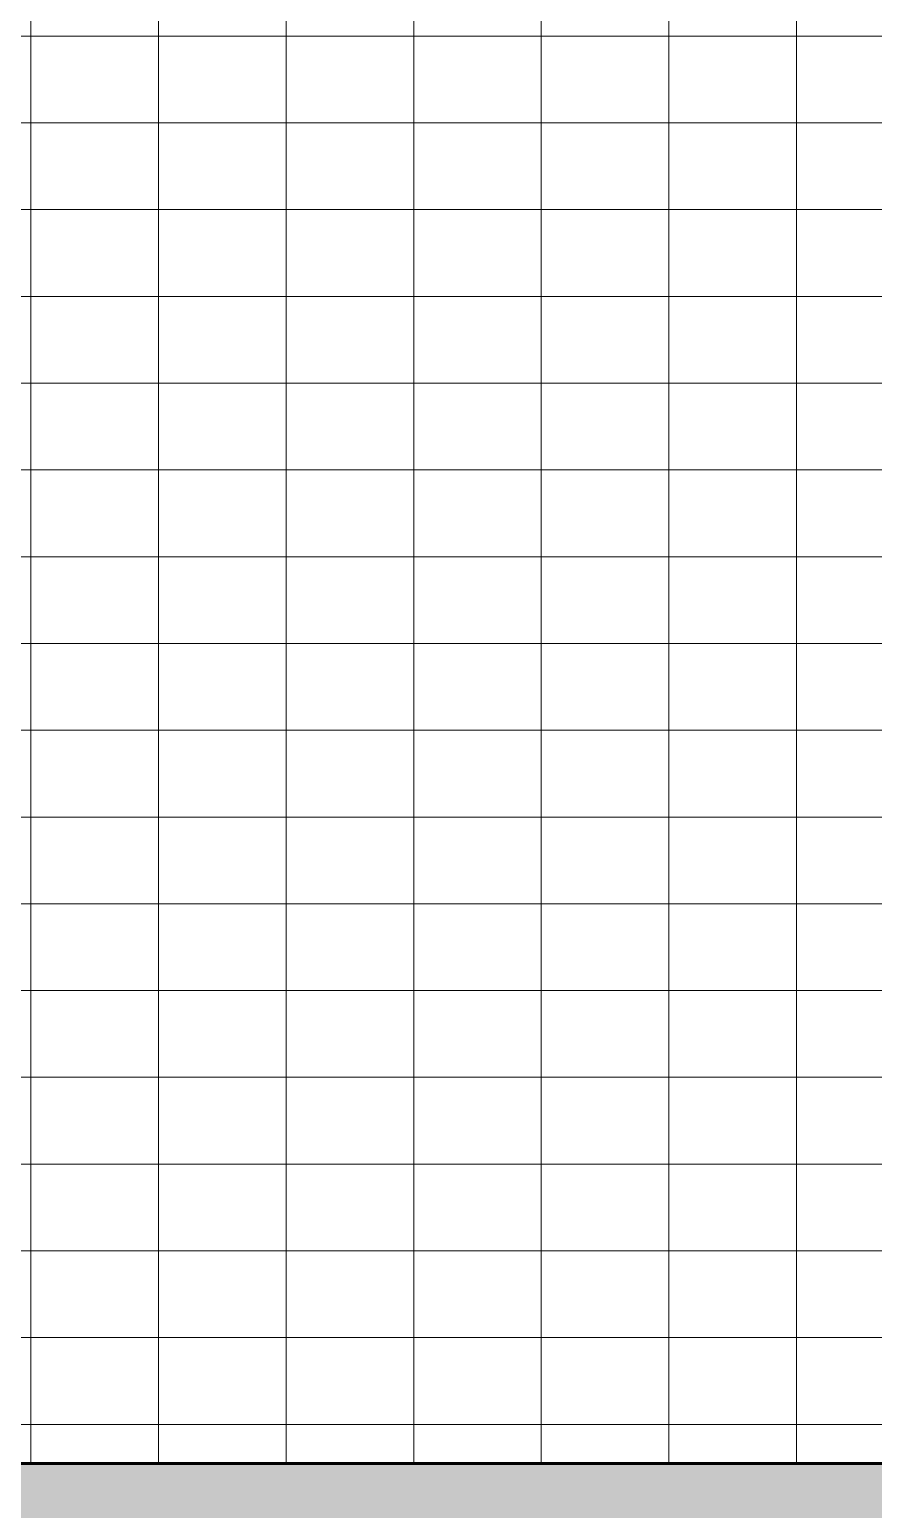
# Model space of a CAD drawing. Header units: inches. Extents: x -4110 to -1807, y 9775 to 11251.
# Drawn here: x -3500.2 to -3493.59, y 9993.04 to 10004.64 of the extents above; entities that cross this region are included whole.
import ezdxf

# ---------------------------------------------------------------- set-up
doc = ezdxf.new("R2010")
doc.units = ezdxf.units.IN
doc.header["$MEASUREMENT"] = 0
for name, color, linetype, lineweight in [('0-1', 7, 'Continuous', 5), ('0-3', 7, 'Continuous', 9), ('A-GENM-3', 253, 'Continuous', 9), ('A-GENM-4', 35, 'Continuous', 9), ('A-GENM-5', 250, 'Continuous', 60)]:
    doc.layers.add(name, color=color, linetype=linetype, lineweight=lineweight)

# ---------------------------------------------------------------- blocks, each defined once
blk = doc.blocks.new('V-Series_EWC4_SPVU_RFA_2015 - 2ND AND 3RD FLOOR-2226480-ENLARGED RCP - 3RD FLOOR PLAN - WEST')
at = {"layer": 'A-GENM-3'}
h = blk.add_hatch(color=256, dxfattribs=at)
h.paths.add_polyline_path([(-3858.974, 10936.252), (-3829.536, 10936.252), (-3829.536, 10964.127), (-3858.974, 10964.127), (-3858.974, 10963.689), (-3857.974, 10963.689), (-3857.974, 10936.689), (-3858.974, 10936.689)], flags=0)
h.paths.add_polyline_path([(-3847.51, 10936.689), (-3847.51, 10963.689), (-3829.786, 10963.689), (-3829.786, 10936.689), (-3841.857, 10936.689)], flags=0)
at = {"layer": 'A-GENM-4'}
h = blk.add_hatch(dxfattribs=at)
h.set_pattern_fill('FP_23', color=256, style=0, pattern_type=2)
h.set_pattern_definition([(90, (-3838.85, 10950.189), (0.68, -4e-17), []), (0, (-3838.85, 10950.189), (0, -1), [])])
h.paths.add_polyline_path([(-3841.857, 10936.689), (-3830.19, 10936.689), (-3830.19, 10963.689), (-3847.51, 10963.689), (-3847.51, 10936.689)], flags=0)
at = {"layer": 'A-GENM-5'}
blk.add_line((-3847.51, 10963.689), (-3847.51, 10936.689), dxfattribs=at)
blk = doc.blocks.new('CTR - 1st Phase - Shell_rvt-1-ENLARGED RCP - 3RD FLOOR PLAN - WEST')
at = {"layer": '0-3', "rotation": 90.00000000000026}
blk.add_blockref('V-Series_EWC4_SPVU_RFA_2015 - 2ND AND 3RD FLOOR-2226480-ENLARGED RCP - 3RD FLOOR PLAN - WEST', (7448.466, 13840.913), dxfattribs=at)

msp = doc.modelspace()

# ---------------------------------------------------------------- block references
at = {"layer": '0-1'}
msp.add_blockref('CTR - 1st Phase - Shell_rvt-1-ENLARGED RCP - 3RD FLOOR PLAN - WEST', (0, 0), dxfattribs=at)

doc.saveas('drawing.dxf')
